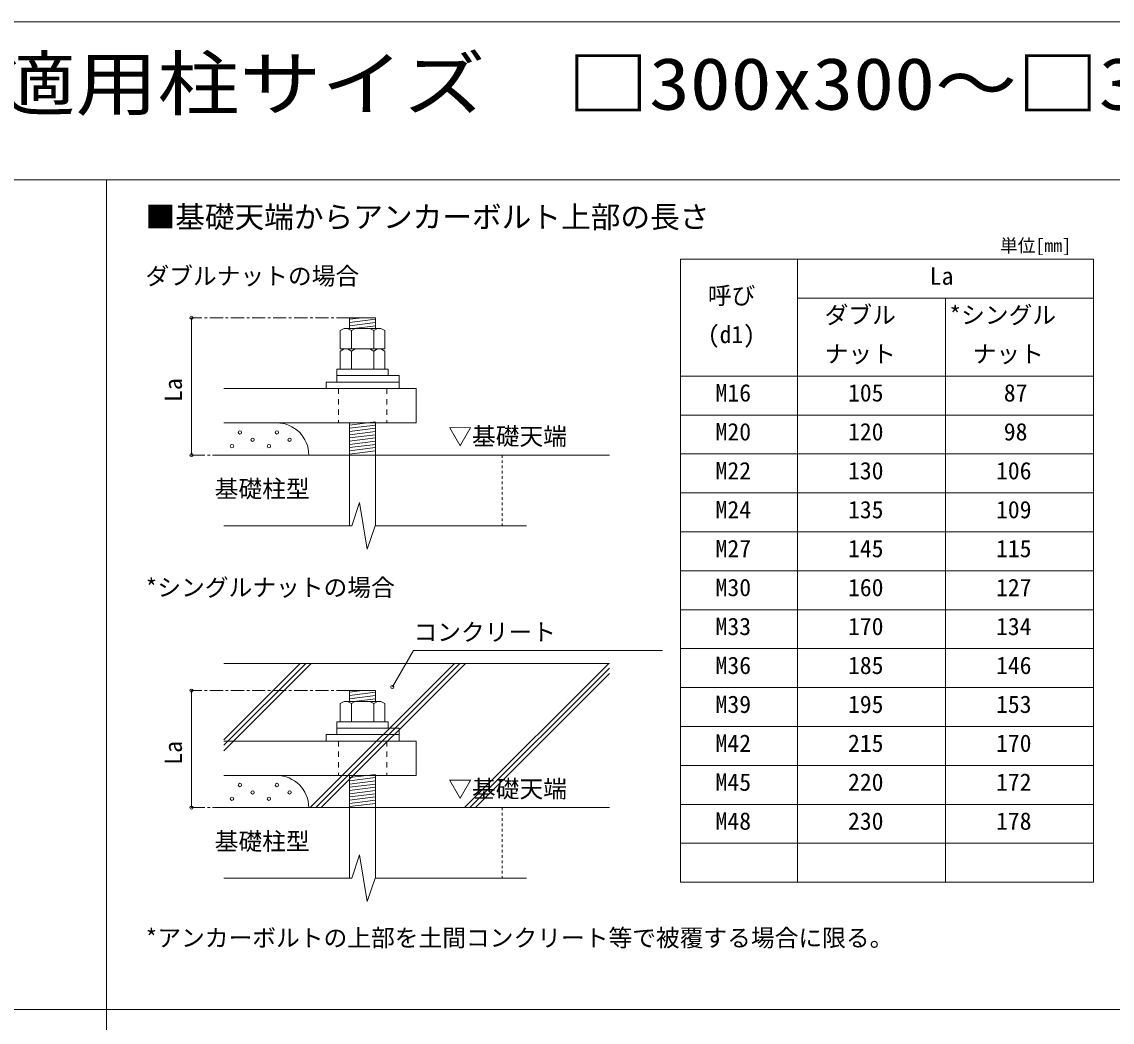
# Model space of a CAD drawing. Units: millimetres, scale not verified. Extents: x -29750 to 29507, y -17676 to 20635.
# Drawn here: x -10813 to -315, y 10739 to 20375 of the extents above; entities that cross this region are included whole.
import ezdxf
from ezdxf.enums import TextEntityAlignment as Align

# ---------------------------------------------------------------- set-up
doc = ezdxf.new("R2010")
doc.units = ezdxf.units.MM
doc.header["$LTSCALE"] = 30
for name, pattern in [('USER1', [6.773333, 4.233333, -0.846667, 0.846667, -0.846667]), ('USER2', [3.386667, 1.693333, -1.693333]), ('USER3', [1.693333, 0.846667, -0.846667])]:
    doc.linetypes.add(name, pattern=pattern)
doc.layers.add('0-2_0-8_文字', color=7, linetype='Continuous', lineweight=18)
doc.layers.add('0-3_0-0', color=7, linetype='Continuous', lineweight=9)
doc.styles.add('ＭＳ ゴシック', font='')
doc.styles.get('ＭＳ ゴシック').set_extended_font_data('MS Gothic')

msp = doc.modelspace()

# ---------------------------------------------------------------- linework, layer by layer
at = {"layer": '0-2_0-8_文字', "lineweight": 9}
for p, q in [((-9997.58, 18852.91), (-9997.58, 10862.31)), ((-9997.58, 18852.91), (-9997.58, 10862.31)), ((-7657.03, 17421.53), (-7657.03, 17524.93)), ((-7408.88, 17524.93), (-7657.03, 17524.93)), ((-7408.88, 17421.53), (-7408.88, 17524.93)), ((-7710.73, 17421.53), (-7748.02, 17400.26)), ((-7710.73, 17421.53), (-7748.02, 17400.26)), ((-7748.02, 17400.26), (-7748.02, 17225.07)), ((-7748.02, 17400.26), (-7748.02, 17225.07)), ((-7748.02, 17400.26), (-7748.02, 17225.07)), ((-7355.18, 17421.53), (-7710.73, 17421.53)), ((-7710.73, 17421.53), (-7355.18, 17421.53)), ((-7677.64, 17421.53), (-7640.34, 17400.26)), ((-7677.64, 17421.53), (-7640.34, 17400.26)), ((-7677.64, 17421.53), (-7640.34, 17400.26)), ((-7603.05, 17421.53), (-7640.34, 17400.26)), ((-7603.05, 17421.53), (-7640.34, 17400.26)), ((-7640.34, 17400.26), (-7640.34, 17246.34)), ((-7640.34, 17400.26), (-7640.34, 17246.34)), ((-7462.86, 17421.53), (-7425.56, 17400.26)), ((-7462.86, 17421.53), (-7425.56, 17400.26)), ((-7462.86, 17421.53), (-7425.56, 17400.26)), ((-7388.27, 17421.53), (-7425.56, 17400.26)), ((-7388.27, 17421.53), (-7425.56, 17400.26)), ((-7388.27, 17421.53), (-7425.56, 17400.26)), ((-7425.56, 17400.26), (-7425.56, 17246.34)), ((-7425.56, 17400.26), (-7425.56, 17246.34)), ((-7425.56, 17400.26), (-7425.56, 17246.34)), ((-7355.18, 17421.53), (-7317.89, 17400.26)), ((-7355.18, 17421.53), (-7317.89, 17400.26)), ((-7355.18, 17421.53), (-7317.89, 17400.26)), ((-7317.89, 17400.26), (-7317.89, 17225.07)), ((-7317.89, 17400.26), (-7317.89, 17225.07)), ((-7317.89, 17400.26), (-7317.89, 17225.07)), ((-7710.73, 17225.14), (-7748.02, 17203.87)), ((-7710.73, 17225.14), (-7748.02, 17203.87)), ((-7317.89, 17225.07), (-7748.02, 17225.07)), ((-7710.8, 17225.07), (-7748.02, 17203.87)), ((-7317.89, 17225.07), (-7748.02, 17225.07)), ((-7748.02, 17225.07), (-7317.89, 17225.07)), ((-7355.11, 17225.07), (-7710.8, 17225.07)), ((-7355.11, 17225.07), (-7710.8, 17225.07)), ((-7710.8, 17225.07), (-7355.11, 17225.07)), ((-7710.73, 17225.14), (-7355.18, 17225.14)), ((-7355.18, 17225.14), (-7710.73, 17225.14)), ((-7710.73, 17225.14), (-7355.18, 17225.14)), ((-7677.64, 17225.14), (-7640.34, 17203.87)), ((-7677.64, 17225.14), (-7640.34, 17203.87)), ((-7603.05, 17225.14), (-7640.34, 17203.87)), ((-7603.05, 17225.14), (-7640.34, 17203.87)), ((-7603.16, 17225.07), (-7640.28, 17203.87)), ((-7462.86, 17225.14), (-7425.56, 17203.87)), ((-7462.86, 17225.14), (-7425.56, 17203.87)), ((-7462.85, 17225.07), (-7425.63, 17203.87)), ((-7388.27, 17225.14), (-7425.56, 17203.87)), ((-7388.27, 17225.14), (-7425.56, 17203.87)), ((-7355.18, 17225.14), (-7317.89, 17203.87)), ((-7355.18, 17225.14), (-7317.89, 17203.87)), ((-7355.11, 17225.07), (-7317.89, 17203.87)), ((-7748.02, 17203.87), (-7748.02, 17028.61)), ((-7748.02, 17203.87), (-7748.02, 17028.69)), ((-7748.02, 17203.87), (-7748.02, 17028.69)), ((-7640.34, 17203.87), (-7640.34, 17049.96)), ((-7640.34, 17203.87), (-7640.34, 17049.96)), ((-7425.56, 17203.87), (-7425.56, 17049.96)), ((-7425.56, 17203.87), (-7425.56, 17049.96)), ((-7317.89, 17203.87), (-7317.89, 17028.61)), ((-7317.89, 17203.87), (-7317.89, 17028.69)), ((-7317.89, 17203.87), (-7317.89, 17028.69)), ((-7284.8, 17028.61), (-7781.11, 17028.61)), ((-7781.11, 16904.54), (-7781.11, 17028.61)), ((-7317.89, 17028.69), (-7748.02, 17028.69)), ((-7748.02, 17028.69), (-7317.89, 17028.69)), ((-7355.11, 17028.69), (-7710.8, 17028.69)), ((-7710.8, 17028.69), (-7355.11, 17028.69)), ((-7355.11, 17028.61), (-7710.8, 17028.61)), ((-7710.73, 17028.76), (-7355.18, 17028.76)), ((-7284.8, 16966.58), (-7284.8, 17028.61)), ((-7884.51, 16842.5), (-7884.51, 16904.54)), ((-7884.51, 16904.54), (-7181.4, 16904.54)), ((-7781.11, 16966.58), (-7181.4, 16966.58)), ((-7181.4, 16904.54), (-7781.11, 16904.54)), ((-7181.4, 16966.58), (-7181.4, 16904.54)), ((-7181.4, 16904.54), (-7181.4, 16842.5)), ((-8866.79, 16842.5), (-7015.96, 16842.5)), ((-7181.4, 16842.5), (-7884.51, 16842.5)), ((-7015.96, 16842.5), (-7015.96, 16511.62)), ((-7015.96, 16511.62), (-8866.79, 16511.62)), ((-7657.03, 16511.62), (-7657.03, 15520.9)), ((-7408.88, 16511.62), (-7408.88, 15520.9)), ((-8866.79, 16201.43), (-5154.8, 16201.43)), ((-8866.79, 14194.29), (-5154.8, 14194.29)), ((-7657.03, 13829.1), (-7657.03, 13932.5)), ((-7408.88, 13932.5), (-7657.03, 13932.5)), ((-7408.88, 13829.1), (-7408.88, 13932.5)), ((-7710.73, 13829.1), (-7748.02, 13807.83)), ((-7710.73, 13829.1), (-7748.02, 13807.83)), ((-7748.02, 13807.83), (-7748.02, 13632.65)), ((-7748.02, 13807.83), (-7748.02, 13632.65)), ((-7748.02, 13807.83), (-7748.02, 13632.65)), ((-7355.18, 13829.1), (-7710.73, 13829.1)), ((-7710.73, 13829.1), (-7355.18, 13829.1)), ((-7677.64, 13829.1), (-7640.34, 13807.83)), ((-7677.64, 13829.1), (-7640.34, 13807.83)), ((-7677.64, 13829.1), (-7640.34, 13807.83)), ((-7603.05, 13829.1), (-7640.34, 13807.83)), ((-7603.05, 13829.1), (-7640.34, 13807.83)), ((-7640.34, 13807.83), (-7640.34, 13653.92)), ((-7640.34, 13807.83), (-7640.34, 13653.92)), ((-7462.86, 13829.1), (-7425.56, 13807.83)), ((-7462.86, 13829.1), (-7425.56, 13807.83)), ((-7462.86, 13829.1), (-7425.56, 13807.83)), ((-7388.27, 13829.1), (-7425.56, 13807.83)), ((-7388.27, 13829.1), (-7425.56, 13807.83)), ((-7388.27, 13829.1), (-7425.56, 13807.83)), ((-7425.56, 13807.83), (-7425.56, 13653.92)), ((-7425.56, 13807.83), (-7425.56, 13653.92)), ((-7425.56, 13807.83), (-7425.56, 13653.92)), ((-7355.18, 13829.1), (-7317.89, 13807.83)), ((-7355.18, 13829.1), (-7317.89, 13807.83)), ((-7355.18, 13829.1), (-7317.89, 13807.83)), ((-7317.89, 13807.83), (-7317.89, 13632.65)), ((-7317.89, 13807.83), (-7317.89, 13632.65)), ((-7317.89, 13807.83), (-7317.89, 13632.65)), ((-7284.8, 13632.65), (-7781.11, 13632.65)), ((-7781.11, 13508.57), (-7781.11, 13632.65)), ((-7781.11, 13570.61), (-7181.4, 13570.61)), ((-7317.89, 13632.65), (-7748.02, 13632.65)), ((-7748.02, 13632.65), (-7317.89, 13632.65)), ((-7355.11, 13632.65), (-7710.8, 13632.65)), ((-7710.8, 13632.65), (-7355.11, 13632.65)), ((-7710.73, 13632.72), (-7355.18, 13632.72)), ((-7284.8, 13570.61), (-7284.8, 13632.65)), ((-7181.4, 13570.61), (-7181.4, 13508.57)), ((-8866.79, 13446.53), (-7015.96, 13446.53)), ((-7884.51, 13446.53), (-7884.51, 13508.57)), ((-7884.51, 13508.57), (-7181.4, 13508.57)), ((-7181.4, 13446.53), (-7884.51, 13446.53)), ((-7181.4, 13508.57), (-7781.11, 13508.57)), ((-7181.4, 13508.57), (-7181.4, 13446.53)), ((-7657.03, 13115.66), (-7657.03, 12124.93)), ((-7408.88, 13115.66), (-7408.88, 12124.93)), ((-8866.79, 12805.46), (-5154.8, 12805.46)), ((-19873.62, 10862.31), (-121.54, 10862.31)), ((-9997.58, 10862.31), (-9997.58, -17675.56))]:
    msp.add_line(p, q, dxfattribs=at)
at = {"layer": '0-2_0-8_文字', "color": 5}
for p, q in [((-4471.54, 12087.43), (-4471.54, 18087.43)), ((-4471.54, 18087.43), (-496.54, 18087.43)), ((-3346.54, 12087.43), (-3346.54, 18087.43)), ((-496.54, 12087.43), (-496.54, 18087.43)), ((-3346.54, 17712.43), (-496.54, 17712.43)), ((-1921.54, 12087.43), (-1921.54, 17712.43)), ((-9179.17, 17524.93), (-9179.17, 16201.43)), ((-7657.03, 17509.42), (-7532.95, 17524.93)), ((-7657.03, 17478.4), (-7408.88, 17509.42)), ((-7657.03, 17447.38), (-7408.88, 17478.4)), ((-7615.68, 17421.53), (-7408.88, 17447.38)), ((-7640.34, 17400.26), (-7640.34, 17225.84)), ((-7425.56, 17400.26), (-7425.56, 17225.84)), ((-7748.02, 17225.07), (-7317.89, 17225.07)), ((-7710.73, 17225.14), (-7355.18, 17225.14)), ((-7640.34, 17203.87), (-7640.34, 17029.45)), ((-7425.56, 17203.87), (-7425.56, 17029.45)), ((-7748.02, 17028.69), (-7317.89, 17028.69)), ((-7710.73, 17028.76), (-7355.18, 17028.76)), ((-4471.54, 16962.43), (-496.54, 16962.43)), ((-4471.54, 16587.43), (-496.54, 16587.43)), ((-7657.03, 16490.95), (-7408.88, 16521.96)), ((-7657.03, 16459.93), (-7408.88, 16490.95)), ((-7657.03, 16428.91), (-7408.88, 16459.93)), ((-7657.03, 16397.89), (-7408.88, 16428.91)), ((-7657.03, 16366.87), (-7408.88, 16397.89)), ((-7657.03, 16335.85), (-7408.88, 16366.87)), ((-7657.03, 16304.83), (-7408.88, 16335.85)), ((-7657.03, 16273.81), (-7408.88, 16304.83)), ((-7657.03, 16242.79), (-7408.88, 16273.81)), ((-7657.03, 16211.77), (-7408.88, 16242.79)), ((-4471.54, 16212.43), (-496.54, 16212.43)), ((-4471.54, 15837.43), (-496.54, 15837.43)), ((-7636.78, 15520.9), (-7561.78, 15745.9)), ((-7561.78, 15745.9), (-7486.78, 15295.9)), ((-8866.79, 15520.9), (-7636.78, 15520.9)), ((-7486.78, 15295.9), (-7411.78, 15520.9)), ((-7411.78, 15520.9), (-5953.06, 15520.9)), ((-4471.54, 15462.43), (-496.54, 15462.43)), ((-4471.54, 15087.43), (-496.54, 15087.43)), ((-4471.54, 14712.43), (-496.54, 14712.43)), ((-7042.49, 14320.21), (-7245.75, 13968.15)), ((-7042.49, 14320.21), (-4645.15, 14320.21)), ((-4471.54, 14337.43), (-496.54, 14337.43)), ((-8866.79, 13354.04), (-8026.54, 14194.29)), ((-8866.79, 13407.07), (-8079.57, 14194.29)), ((-8866.79, 13460.11), (-8132.61, 14194.29)), ((-8036.51, 12805.46), (-6647.68, 14194.29)), ((-7983.48, 12805.46), (-6594.65, 14194.29)), ((-7930.44, 12805.46), (-6541.62, 14194.29)), ((-6551.59, 12805.46), (-5162.76, 14194.29)), ((-6498.55, 12805.46), (-5154.8, 14149.22)), ((-6445.52, 12805.46), (-5154.8, 14096.18)), ((-9179.17, 13932.5), (-9179.17, 12805.46)), ((-7657.03, 13916.99), (-7532.95, 13932.5)), ((-7657.03, 13885.97), (-7408.88, 13916.99)), ((-7657.03, 13854.95), (-7408.88, 13885.97)), ((-4471.54, 13962.43), (-496.54, 13962.43)), ((-7640.34, 13807.83), (-7640.34, 13633.41)), ((-7615.68, 13829.1), (-7408.88, 13854.95)), ((-7425.56, 13807.83), (-7425.56, 13633.41)), ((-7748.02, 13632.65), (-7317.89, 13632.65)), ((-7710.73, 13632.72), (-7355.18, 13632.72)), ((-4471.54, 13587.43), (-496.54, 13587.43)), ((-7657.03, 13094.98), (-7408.88, 13126)), ((-4471.54, 13212.43), (-496.54, 13212.43)), ((-7657.03, 13063.96), (-7408.88, 13094.98)), ((-7657.03, 13032.94), (-7408.88, 13063.96)), ((-7657.03, 13001.92), (-7408.88, 13032.94)), ((-7657.03, 12970.9), (-7408.88, 13001.92)), ((-7657.03, 12939.88), (-7408.88, 12970.9)), ((-7657.03, 12908.86), (-7408.88, 12939.88)), ((-7657.03, 12877.84), (-7408.88, 12908.86)), ((-7657.03, 12846.82), (-7408.88, 12877.84)), ((-7657.03, 12815.8), (-7408.88, 12846.82)), ((-4471.54, 12837.43), (-496.54, 12837.43)), ((-4471.54, 12462.43), (-496.54, 12462.43)), ((-7636.78, 12124.93), (-7561.78, 12349.93)), ((-7561.78, 12349.93), (-7486.78, 11899.93)), ((-8866.79, 12124.93), (-7636.78, 12124.93)), ((-4471.54, 12087.43), (-496.54, 12087.43))]:
    msp.add_line(p, q, dxfattribs=at)
at = {"layer": '0-2_0-8_文字', "color": 5, "linetype": 'USER1'}
for p, q in [((-7657.03, 17524.93), (-9179.17, 17524.93)), ((-9179.17, 16201.43), (-8866.79, 16201.43)), ((-7657.03, 13932.5), (-9179.17, 13932.5)), ((-9179.17, 12805.46), (-8866.79, 12805.46))]:
    msp.add_line(p, q, dxfattribs=at)
at = {"layer": '0-2_0-8_文字', "color": 5, "linetype": 'USER2'}
for p, q in [((-7765.6, 16842.5), (-7765.6, 16511.62)), ((-7300.31, 16842.5), (-7300.31, 16511.62)), ((-7765.6, 13446.53), (-7765.6, 13115.66)), ((-7300.31, 13446.53), (-7300.31, 13115.66))]:
    msp.add_line(p, q, dxfattribs=at)
at = {"layer": '0-2_0-8_文字', "color": 5, "linetype": 'USER3'}
for p, q in [((-6188.78, 16201.43), (-6188.78, 15520.9)), ((-6188.78, 12805.46), (-6188.78, 12124.93))]:
    msp.add_line(p, q, dxfattribs=at)
at = {"layer": '0-2_0-8_文字', "lineweight": 9}
for points in [[(-7355.18, 17421.53), (-7710.73, 17421.53), (-7748.02, 17400.26)], [(-7603.05, 17421.53), (-7640.34, 17400.26), (-7640.34, 17246.34)], [(-7677.61, 17225.07), (-7640.28, 17203.87), (-7640.28, 17049.91)], [(-7388.3, 17225.07), (-7425.63, 17203.87), (-7425.63, 17049.91)], [(-7355.18, 13829.1), (-7710.73, 13829.1), (-7748.02, 13807.83)], [(-7603.05, 13829.1), (-7640.34, 13807.83), (-7640.34, 13653.92)], [(-7015.96, 13446.53), (-7015.96, 13115.66), (-8866.79, 13115.66)]]:
    msp.add_lwpolyline(points, dxfattribs=at)
at = {"layer": '0-2_0-8_文字', "color": 5}
for points in [[(-7748.02, 17225.07), (-7748.02, 17400.26), (-7710.73, 17421.53), (-7355.18, 17421.53), (-7317.89, 17400.26), (-7317.89, 17225.07)], [(-7677.64, 17421.53), (-7640.34, 17400.26), (-7603.05, 17421.53)], [(-7462.86, 17421.53), (-7425.56, 17400.26), (-7388.27, 17421.53)], [(-7748.02, 17028.69), (-7748.02, 17203.87), (-7710.73, 17225.14), (-7355.18, 17225.14), (-7317.89, 17203.87), (-7317.89, 17028.69)], [(-7677.64, 17225.14), (-7640.34, 17203.87), (-7603.05, 17225.14)], [(-7462.86, 17225.14), (-7425.56, 17203.87), (-7388.27, 17225.14)], [(-7748.02, 13632.65), (-7748.02, 13807.83), (-7710.73, 13829.1), (-7355.18, 13829.1), (-7317.89, 13807.83), (-7317.89, 13632.65)], [(-7677.64, 13829.1), (-7640.34, 13807.83), (-7603.05, 13829.1)], [(-7462.86, 13829.1), (-7425.56, 13807.83), (-7388.27, 13829.1)], [(-7486.78, 11899.93), (-7411.78, 12124.93), (-5953.06, 12124.93)]]:
    msp.add_lwpolyline(points, dxfattribs=at)
at = {"layer": '0-2_0-8_文字', "lineweight": 9}
for centre in [(-8713.32, 16419.6), (-8357.63, 16419.6), (-8789.73, 16287.25), (-8590.81, 16348.88), (-8434.04, 16287.25), (-8235.12, 16348.88), (-8713.32, 13023.63), (-8357.63, 13023.63), (-8590.81, 12952.91), (-8235.12, 12952.91), (-8789.73, 12891.28), (-8434.04, 12891.28)]:
    msp.add_circle(centre, 16.15, dxfattribs=at)
at = {"layer": '0-2_0-8_文字', "color": 5}
for centre, start, end in [((-9179.17, 17524.93), 90, 180), ((-9179.17, 17524.93), 0, 90), ((-9179.17, 17524.93), 180, 270), ((-9179.17, 17524.93), 270, 360), ((-9179.17, 16201.43), 90, 180), ((-9179.17, 16201.43), 180, 270), ((-9179.17, 16201.43), 0, 90), ((-9179.17, 16201.43), 270, 360), ((-7245.75, 13968.15), 90, 180), ((-7245.75, 13968.15), 180, 270), ((-7245.75, 13968.15), 0, 90), ((-7245.75, 13968.15), 270, 360), ((-9179.17, 13932.5), 90, 180), ((-9179.17, 13932.5), 180, 270), ((-9179.17, 13932.5), 0, 90), ((-9179.17, 13932.5), 270, 360), ((-9179.17, 12805.46), 90, 180), ((-9179.17, 12805.46), 0, 90), ((-9179.17, 12805.46), 180, 270), ((-9179.17, 12805.46), 270, 360)]:
    msp.add_arc(centre, 15, start, end, dxfattribs=at)
at = {"layer": '0-2_0-8_文字', "lineweight": 9}
for centre in [(-8360.14, 16201.43), (-8360.14, 12805.46)]:
    msp.add_arc(centre, 310.19, 0, 90, dxfattribs=at)
at = {"layer": '0-3_0-0'}
for p, q in [((-29749.66, 20374.93), (29506.58, 20374.93)), ((29506.58, 18852.91), (-29749.66, 18852.91))]:
    msp.add_line(p, q, dxfattribs=at)

# ---------------------------------------------------------------- texts
at = {"layer": '0-2_0-8_文字', "style": 'ＭＳ ゴシック', "width": 1.15}
msp.add_text('（適用柱サイズ\u3000□300x300～□350x350）', height=502.8, dxfattribs=at).set_placement((-11872.58, 19376.83), align=Align.BOTTOM_LEFT)
at = {"layer": '0-2_0-8_文字', "style": 'ＭＳ ゴシック'}
for s, height, p in [('■基礎天端からアンカーボルト上部の長さ', 209.5, (-9622.58, 18327.8)), ('単位[mm]', 125.7, (-1396.54, 18119.15)), ('ダブルナットの場合', 167.6, (-9622.58, 17792.23)), ('La', 167.6, (-2071.54, 17792.23)), ('呼び', 167.6, (-4209.04, 17604.73)), ('ダブル', 167.6, (-3084.04, 17417.23)), ('*シングル', 167.6, (-1884.04, 17417.23)), ('(d1)', 167.6, (-4209.04, 17229.73)), ('ナット', 167.6, (-3084.04, 17042.23)), ('ナット', 167.6, (-1659.04, 17042.23)), ('M16', 167.6, (-4134.04, 16667.23)), ('105', 167.6, (-2859.04, 16667.23)), ('87', 167.6, (-1359.04, 16667.23)), ('▽基礎天端', 167.6, (-6707.54, 16248.34)), ('M20', 167.6, (-4134.04, 16292.23)), ('120', 167.6, (-2859.04, 16292.23)), ('98', 167.6, (-1359.04, 16292.23)), ('M22', 167.6, (-4134.04, 15917.23)), ('130', 167.6, (-2859.04, 15917.23)), ('106', 167.6, (-1434.04, 15917.23)), ('基礎柱型', 167.6, (-8956.23, 15742.7)), ('M24', 167.6, (-4134.04, 15542.23)), ('135', 167.6, (-2859.04, 15542.23)), ('109', 167.6, (-1434.04, 15542.23)), ('M27', 167.6, (-4134.04, 15167.23)), ('145', 167.6, (-2859.04, 15167.23)), ('115', 167.6, (-1434.04, 15167.23)), ('*シングルナットの場合', 167.6, (-9622.58, 14792.23)), ('M30', 167.6, (-4134.04, 14792.23)), ('160', 167.6, (-2859.04, 14792.23)), ('127', 167.6, (-1434.04, 14792.23)), ('コンクリート', 167.6, (-7042.49, 14362.51)), ('M33', 167.6, (-4134.04, 14417.23)), ('170', 167.6, (-2859.04, 14417.23)), ('134', 167.6, (-1434.04, 14417.23)), ('M36', 167.6, (-4134.04, 14042.23)), ('185', 167.6, (-2859.04, 14042.23)), ('146', 167.6, (-1434.04, 14042.23)), ('M39', 167.6, (-4134.04, 13667.23)), ('195', 167.6, (-2859.04, 13667.23)), ('153', 167.6, (-1434.04, 13667.23)), ('M42', 167.6, (-4134.04, 13292.23)), ('215', 167.6, (-2859.04, 13292.23)), ('170', 167.6, (-1434.04, 13292.23)), ('M45', 167.6, (-4134.04, 12917.23)), ('220', 167.6, (-2859.04, 12917.23)), ('172', 167.6, (-1434.04, 12917.23)), ('▽基礎天端', 167.6, (-6707.54, 12852.37)), ('M48', 167.6, (-4134.04, 12542.23)), ('230', 167.6, (-2859.04, 12542.23)), ('178', 167.6, (-1434.04, 12542.23)), ('基礎柱型', 167.6, (-8956.23, 12346.73)), ('*アンカーボルトの上部を土間コンクリート等で被覆する場合に限る。', 167.6, (-9622.58, 11417.23))]:
    msp.add_text(s, height=height, dxfattribs=at).set_placement(p, align=Align.BOTTOM_LEFT)
for p in [(-9221.47, 16713.18), (-9221.47, 13218.98)]:
    msp.add_text('La', height=167.6, rotation=90, dxfattribs=at).set_placement(p, align=Align.BOTTOM_LEFT)

doc.saveas('drawing.dxf')
